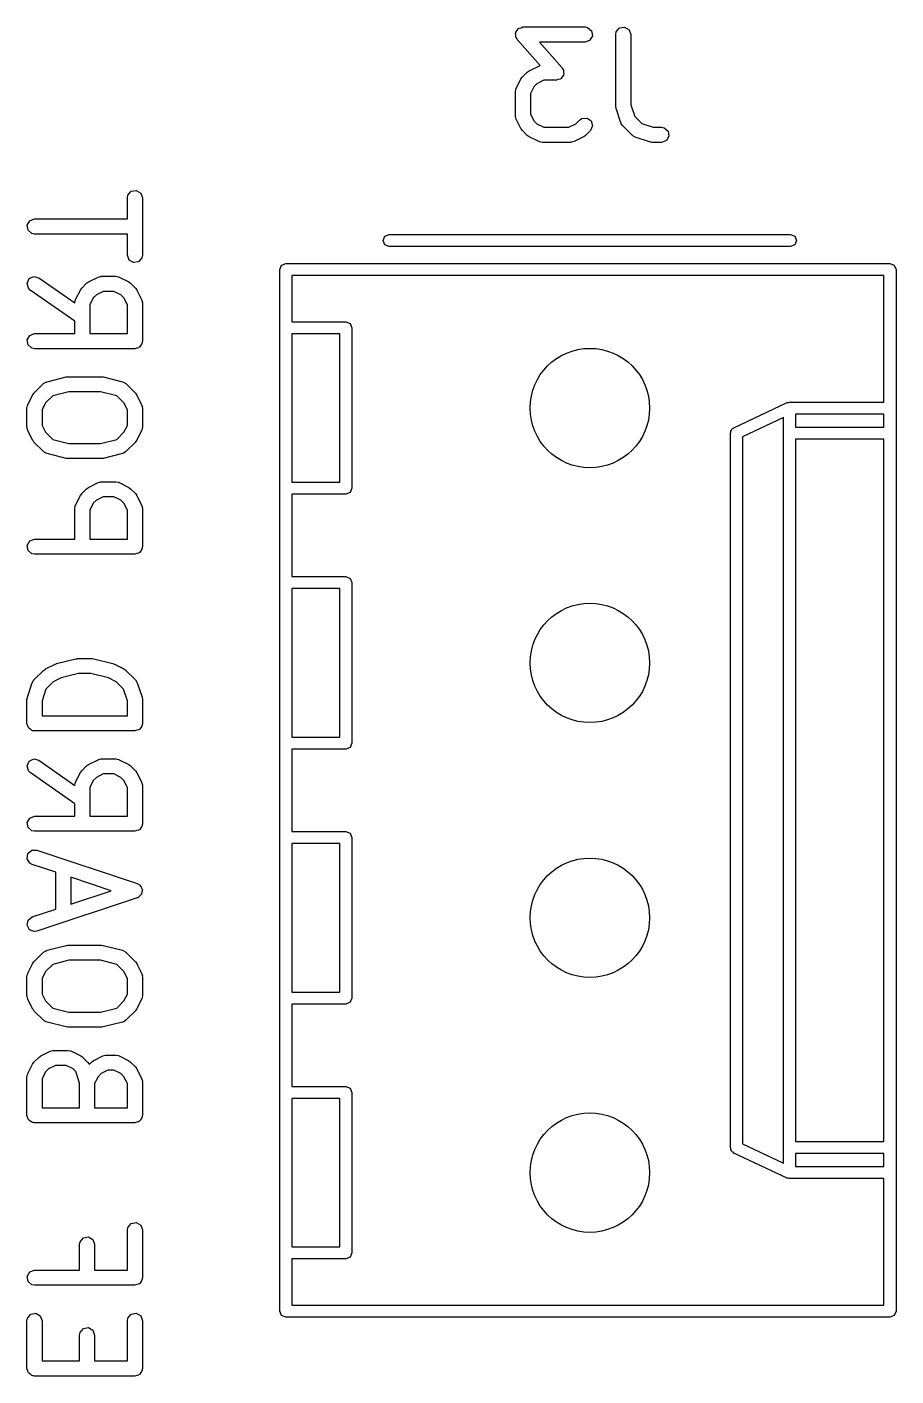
# Model space of a CAD drawing. Extents: x 62 to 228, y -146 to -46.
# Drawn here: x 61.7 to 70.36, y -98.55 to -85.1 of the extents above; entities that cross this region are included whole.
import ezdxf

# ---------------------------------------------------------------- set-up
doc = ezdxf.new("R2010")
doc.units = 0
doc.layers.add('BLACK', color=7, linetype='CONTINUOUS')

msp = doc.modelspace()

# ---------------------------------------------------------------- linework, layer by layer
at = {"layer": 'BLACK', "linetype": 'CONTINUOUS'}
for p, q in [((66.6243, -85.1093), (66.6433, -85.1024)), ((66.6433, -85.1024), (67.2624, -85.1024)), ((67.2624, -85.1024), (67.288, -85.1069)), ((67.6058, -85.1124), (67.6564, -85.1035)), ((67.6564, -85.1035), (67.7008, -85.1292)), ((66.5695, -85.1644), (66.5725, -85.1592)), ((66.573, -85.1843), (66.5695, -85.1644)), ((66.5723, -85.1532), (66.585, -85.1374)), ((66.5725, -85.1592), (66.5723, -85.1532)), ((66.5734, -85.2045), (66.573, -85.1843)), ((66.5778, -85.2118), (66.5734, -85.2045)), ((66.5784, -85.2149), (66.5778, -85.2118)), ((66.581, -85.2171), (66.5784, -85.2149)), ((66.5869, -85.2268), (66.581, -85.2171)), ((66.585, -85.1374), (66.5951, -85.1199)), ((66.8146, -85.487), (66.5869, -85.2268)), ((66.5951, -85.1199), (66.6007, -85.1179)), ((66.6007, -85.1179), (66.6045, -85.1132)), ((66.6045, -85.1132), (66.6243, -85.1093)), ((67.3106, -85.2348), (67.2624, -85.2524)), ((67.288, -85.1069), (67.3273, -85.1399)), ((67.3362, -85.1904), (67.3106, -85.2348)), ((67.3273, -85.1399), (67.3362, -85.1904)), ((67.5683, -85.1774), (67.5729, -85.1517)), ((67.5683, -85.8917), (67.5683, -85.1774)), ((67.5729, -85.1517), (67.6058, -85.1124)), ((67.7008, -85.1292), (67.7183, -85.1774)), ((67.7183, -85.1774), (67.7183, -85.8795)), ((67.2624, -85.2524), (66.8086, -85.2524)), ((66.8086, -85.2524), (67.0331, -85.5089)), ((66.705, -85.5389), (66.8003, -85.4913)), ((66.8003, -85.4913), (66.8146, -85.487)), ((66.5763, -85.7153), (66.6239, -85.62)), ((66.6239, -85.62), (66.6372, -85.602)), ((66.6372, -85.602), (66.6379, -85.6005)), ((66.6379, -85.6005), (66.6855, -85.5529)), ((66.6855, -85.5529), (66.7039, -85.5401)), ((66.7039, -85.5401), (66.705, -85.5389)), ((66.8515, -85.6333), (66.783, -85.6676)), ((66.9767, -85.6333), (66.8515, -85.6333)), ((66.9957, -85.6264), (66.9767, -85.6333)), ((67.0155, -85.6225), (66.9957, -85.6264)), ((67.0193, -85.6178), (67.0155, -85.6225)), ((67.0249, -85.6158), (67.0193, -85.6178)), ((67.035, -85.5983), (67.0249, -85.6158)), ((67.0331, -85.5089), (67.039, -85.5186)), ((67.0477, -85.5825), (67.035, -85.5983)), ((67.039, -85.5186), (67.0416, -85.5208)), ((67.0416, -85.5208), (67.0422, -85.5239)), ((67.0422, -85.5239), (67.0466, -85.5312)), ((67.0466, -85.5312), (67.047, -85.5514)), ((67.047, -85.5514), (67.0505, -85.5714)), ((67.0505, -85.5714), (67.0475, -85.5765)), ((67.0475, -85.5765), (67.0477, -85.5825)), ((66.5683, -85.7488), (66.5729, -85.7232)), ((66.5683, -85.9869), (66.5683, -85.7488)), ((66.5729, -85.7232), (66.5757, -85.7197)), ((66.5757, -85.7197), (66.5763, -85.7153)), ((66.7526, -85.698), (66.7183, -85.7665)), ((66.7183, -85.7665), (66.7183, -85.9692)), ((66.783, -85.6676), (66.7526, -85.698)), ((67.5689, -85.8932), (67.5683, -85.8917)), ((67.5722, -85.9154), (67.5689, -85.8932)), ((67.7183, -85.8795), (67.7565, -85.994)), ((66.5699, -85.9911), (66.5683, -85.9869)), ((66.5688, -85.9955), (66.5699, -85.9911)), ((66.5763, -86.0204), (66.5688, -85.9955)), ((66.6239, -86.1157), (66.5763, -86.0204)), ((66.7183, -85.9692), (66.7526, -86.0377)), ((66.7526, -86.0377), (66.783, -86.0681)), ((67.1703, -86.0681), (67.2093, -86.0291)), ((67.2093, -86.0291), (67.2307, -86.0142)), ((67.2307, -86.0142), (67.2818, -86.0097)), ((67.2818, -86.0097), (67.3238, -86.0391)), ((67.3238, -86.0391), (67.3371, -86.0887)), ((67.6198, -86.0582), (67.5722, -85.9154)), ((67.7565, -85.994), (67.8267, -86.0642)), ((66.6251, -86.1168), (66.6239, -86.1157)), ((66.6379, -86.1352), (66.6251, -86.1168)), ((66.6855, -86.1828), (66.6379, -86.1352)), ((66.783, -86.0681), (66.8515, -86.1024)), ((66.8515, -86.1024), (67.1018, -86.1024)), ((67.1018, -86.1024), (67.1703, -86.0681)), ((67.3154, -86.1352), (67.2678, -86.1828)), ((67.3371, -86.0887), (67.3154, -86.1352)), ((67.6226, -86.0618), (67.6198, -86.0582)), ((67.623, -86.0662), (67.6226, -86.0618)), ((67.6379, -86.0876), (67.623, -86.0662)), ((67.7332, -86.1828), (67.6379, -86.0876)), ((67.8267, -86.0642), (67.9412, -86.1024)), ((67.9412, -86.1024), (68.0243, -86.1024)), ((68.0243, -86.1024), (68.0499, -86.1069)), ((68.0499, -86.1069), (68.0892, -86.1399)), ((68.0892, -86.1399), (68.0981, -86.1904)), ((66.687, -86.1835), (66.6855, -86.1828)), ((66.705, -86.1968), (66.687, -86.1835)), ((66.8003, -86.2445), (66.705, -86.1968)), ((66.8047, -86.245), (66.8003, -86.2445)), ((66.8082, -86.2479), (66.8047, -86.245)), ((66.8338, -86.2524), (66.8082, -86.2479)), ((67.1195, -86.2524), (66.8338, -86.2524)), ((67.1237, -86.2508), (67.1195, -86.2524)), ((67.1281, -86.2519), (67.1237, -86.2508)), ((67.1531, -86.2445), (67.1281, -86.2519)), ((67.2483, -86.1968), (67.1531, -86.2445)), ((67.2494, -86.1957), (67.2483, -86.1968)), ((67.2678, -86.1828), (67.2494, -86.1957)), ((67.7372, -86.1847), (67.7332, -86.1828)), ((67.7396, -86.1885), (67.7372, -86.1847)), ((67.7625, -86.2009), (67.7396, -86.1885)), ((67.9053, -86.2485), (67.7625, -86.2009)), ((67.907, -86.2485), (67.9053, -86.2485)), ((67.929, -86.2524), (67.907, -86.2485)), ((68.0243, -86.2524), (67.929, -86.2524)), ((68.0725, -86.2348), (68.0243, -86.2524)), ((68.0981, -86.1904), (68.0725, -86.2348)), ((62.7026, -86.8052), (62.7071, -86.7796)), ((62.7026, -87.016), (62.7026, -86.8052)), ((62.7071, -86.7796), (62.7401, -86.7403)), ((62.7401, -86.7403), (62.7906, -86.7314)), ((62.7906, -86.7314), (62.8351, -86.757)), ((62.8351, -86.757), (62.8526, -86.8052)), ((62.8526, -86.8052), (62.8526, -87.3767)), ((61.7038, -87.0779), (61.7294, -87.0335)), ((61.7127, -87.1285), (61.7038, -87.0779)), ((61.7294, -87.0335), (61.7776, -87.016)), ((61.7776, -87.016), (62.7026, -87.016)), ((61.752, -87.1614), (61.7127, -87.1285)), ((61.7776, -87.166), (61.752, -87.1614)), ((62.7026, -87.166), (61.7776, -87.166)), ((62.7026, -87.3767), (62.7026, -87.166)), ((65.25, -87.23), (65.2676, -87.1876)), ((65.2676, -87.2724), (65.25, -87.23)), ((65.2676, -87.1876), (65.31, -87.17)), ((65.31, -87.17), (69.31, -87.17)), ((69.31, -87.17), (69.3524, -87.1876)), ((69.3524, -87.1876), (69.37, -87.23)), ((69.37, -87.23), (69.3524, -87.2724)), ((62.7202, -87.4249), (62.7026, -87.3767)), ((62.8526, -87.3767), (62.8481, -87.4023)), ((65.31, -87.29), (65.2676, -87.2724)), ((69.31, -87.29), (65.31, -87.29)), ((69.3524, -87.2724), (69.31, -87.29)), ((62.7646, -87.4505), (62.7202, -87.4249)), ((62.8151, -87.4416), (62.7646, -87.4505)), ((62.8481, -87.4023), (62.8151, -87.4416)), ((64.22, -87.52), (64.2376, -87.4776)), ((64.22, -97.9), (64.22, -87.52)), ((64.2376, -87.4776), (64.28, -87.46)), ((64.28, -87.46), (70.3, -87.46)), ((70.3, -87.46), (70.3424, -87.4776)), ((70.3424, -87.4776), (70.36, -87.52)), ((70.36, -87.52), (70.36, -97.9)), ((61.7029, -87.6559), (61.7246, -87.6094)), ((61.7162, -87.7054), (61.7029, -87.6559)), ((61.7246, -87.6094), (61.7711, -87.5877)), ((61.7711, -87.5877), (61.8206, -87.6009)), ((61.8206, -87.6009), (62.179, -87.8518)), ((62.2484, -87.7046), (62.296, -87.657)), ((62.296, -87.657), (62.3144, -87.6441)), ((62.3144, -87.6441), (62.3155, -87.6429)), ((62.3155, -87.6429), (62.4107, -87.5953)), ((62.4107, -87.5953), (62.4357, -87.5879)), ((62.4357, -87.5879), (62.4401, -87.5889)), ((62.4401, -87.5889), (62.4443, -87.5874)), ((62.4443, -87.5874), (62.5871, -87.5874)), ((62.5871, -87.5874), (62.6128, -87.5919)), ((62.6128, -87.5919), (62.6162, -87.5948)), ((62.6162, -87.5948), (62.6207, -87.5953)), ((62.6207, -87.5953), (62.7159, -87.6429)), ((62.7159, -87.6429), (62.7339, -87.6563)), ((62.7339, -87.6563), (62.7354, -87.657)), ((62.7354, -87.657), (62.783, -87.7046)), ((70.24, -87.58), (64.34, -87.58)), ((64.34, -87.58), (64.34, -88.04)), ((70.24, -88.84), (70.24, -87.58)), ((61.7346, -87.7238), (61.7162, -87.7054)), ((62.1788, -88.0348), (61.7346, -87.7238)), ((62.1867, -87.8193), (62.2343, -87.7241)), ((62.2343, -87.7241), (62.2477, -87.7061)), ((62.2477, -87.7061), (62.2484, -87.7046)), ((62.3935, -87.7716), (62.3631, -87.802)), ((62.462, -87.7374), (62.3935, -87.7716)), ((62.5694, -87.7374), (62.462, -87.7374)), ((62.638, -87.7716), (62.5694, -87.7374)), ((62.6684, -87.802), (62.638, -87.7716)), ((62.783, -87.7046), (62.7959, -87.723)), ((62.7959, -87.723), (62.7971, -87.7241)), ((62.7971, -87.7241), (62.8447, -87.8193)), ((62.179, -87.8518), (62.1833, -87.8272)), ((62.1833, -87.8272), (62.1862, -87.8238)), ((62.1862, -87.8238), (62.1867, -87.8193)), ((62.3631, -87.802), (62.3288, -87.8706)), ((62.3288, -87.8706), (62.3288, -88.1588)), ((62.7026, -87.8706), (62.6684, -87.802)), ((62.7026, -88.1588), (62.7026, -87.8706)), ((62.8447, -87.8193), (62.8521, -87.8443)), ((62.8521, -87.8443), (62.8511, -87.8486)), ((62.8511, -87.8486), (62.8526, -87.8529)), ((62.8526, -87.8529), (62.8526, -88.2338)), ((62.1788, -88.1588), (62.1788, -88.0348)), ((64.34, -88.04), (64.88, -88.04)), ((64.88, -88.04), (64.9224, -88.0576)), ((64.9224, -88.0576), (64.94, -88.1)), ((61.7038, -88.2208), (61.7294, -88.1764)), ((61.7294, -88.1764), (61.7776, -88.1588)), ((61.7776, -88.1588), (62.1788, -88.1588)), ((62.3288, -88.1588), (62.7026, -88.1588)), ((64.34, -88.16), (64.34, -89.64)), ((64.82, -88.16), (64.34, -88.16)), ((64.82, -89.64), (64.82, -88.16)), ((64.94, -88.1), (64.94, -89.7)), ((61.7127, -88.2713), (61.7038, -88.2208)), ((61.752, -88.3043), (61.7127, -88.2713)), ((61.7776, -88.3088), (61.752, -88.3043)), ((62.7776, -88.3088), (61.7776, -88.3088)), ((62.7959, -88.3021), (62.7776, -88.3088)), ((62.8151, -88.2988), (62.7959, -88.3021)), ((62.8195, -88.2936), (62.8151, -88.2988)), ((62.8258, -88.2913), (62.8195, -88.2936)), ((62.8356, -88.2744), (62.8258, -88.2913)), ((62.8481, -88.2595), (62.8356, -88.2744)), ((62.8498, -88.2497), (62.8481, -88.2595)), ((62.8515, -88.2468), (62.8498, -88.2497)), ((62.8526, -88.2338), (62.8509, -88.2436)), ((62.8509, -88.2436), (62.8515, -88.2468)), ((61.9023, -88.6372), (62.0928, -88.5896)), ((62.0928, -88.5896), (62.1077, -88.5886)), ((62.1077, -88.5886), (62.111, -88.5874)), ((62.111, -88.5874), (62.4443, -88.5874)), ((62.4443, -88.5874), (62.459, -88.59)), ((62.459, -88.59), (62.4625, -88.5896)), ((62.4625, -88.5896), (62.653, -88.6372)), ((61.7722, -88.7522), (61.8674, -88.657)), ((61.8674, -88.657), (61.8888, -88.642)), ((61.8888, -88.642), (61.8962, -88.6414)), ((61.8962, -88.6414), (61.9023, -88.6372)), ((62.653, -88.6372), (62.6767, -88.6478)), ((62.6767, -88.6478), (62.6811, -88.6538)), ((62.6811, -88.6538), (62.6878, -88.657)), ((62.6878, -88.657), (62.783, -88.7522)), ((61.71, -88.8714), (61.7105, -88.8669)), ((61.7105, -88.8669), (61.7582, -88.7717)), ((61.7582, -88.7717), (61.7715, -88.7537)), ((61.7715, -88.7537), (61.7722, -88.7522)), ((61.8869, -88.8497), (61.8526, -88.9182)), ((61.9588, -88.7777), (61.8869, -88.8497)), ((62.1202, -88.7374), (61.9588, -88.7777)), ((62.435, -88.7374), (62.1202, -88.7374)), ((62.5964, -88.7777), (62.435, -88.7374)), ((62.6684, -88.8497), (62.5964, -88.7777)), ((62.7026, -88.9182), (62.6684, -88.8497)), ((62.783, -88.7522), (62.7959, -88.7706)), ((62.7959, -88.7706), (62.7971, -88.7717)), ((62.7971, -88.7717), (62.8447, -88.8669)), ((62.8447, -88.8669), (62.8521, -88.8919)), ((68.7444, -89.0957), (69.2744, -88.8457)), ((69.2744, -88.8457), (69.2877, -88.8451)), ((69.2877, -88.8451), (69.3, -88.84)), ((69.3, -88.84), (70.24, -88.84)), ((61.7026, -88.9005), (61.7071, -88.8748)), ((61.7026, -89.091), (61.7026, -88.9005)), ((61.7071, -88.8748), (61.71, -88.8714)), ((61.8526, -88.9182), (61.8526, -89.0732)), ((62.7026, -89.0732), (62.7026, -88.9182)), ((62.8521, -88.8919), (62.8511, -88.8963)), ((62.8511, -88.8963), (62.8526, -88.9005)), ((62.8526, -88.9005), (62.8526, -89.091)), ((69.24, -88.9946), (68.83, -89.188)), ((69.24, -96.4254), (69.24, -88.9946)), ((69.36, -88.96), (69.36, -89.09)), ((70.24, -88.96), (69.36, -88.96)), ((70.24, -89.09), (70.24, -88.96)), ((61.7042, -89.0952), (61.7026, -89.091)), ((61.7031, -89.0995), (61.7042, -89.0952)), ((61.7105, -89.1245), (61.7031, -89.0995)), ((61.7582, -89.2197), (61.7105, -89.1245)), ((61.8526, -89.0732), (61.8869, -89.1418)), ((62.6684, -89.1418), (62.7026, -89.0732)), ((62.8447, -89.1245), (62.7971, -89.2197)), ((62.8452, -89.12), (62.8447, -89.1245)), ((62.8481, -89.1166), (62.8452, -89.12)), ((62.8526, -89.091), (62.8481, -89.1166)), ((68.7135, -89.1297), (68.7225, -89.1199)), ((68.714, -89.1403), (68.7135, -89.1297)), ((68.7225, -89.1199), (68.7276, -89.1076)), ((68.7276, -89.1076), (68.7373, -89.1035)), ((68.7373, -89.1035), (68.7444, -89.0957)), ((69.36, -89.09), (70.24, -89.09)), ((61.7593, -89.2209), (61.7582, -89.2197)), ((61.7722, -89.2392), (61.7593, -89.2209)), ((61.8674, -89.3345), (61.7722, -89.2392)), ((61.8869, -89.1418), (61.9588, -89.2137)), ((61.9588, -89.2137), (62.1202, -89.254)), ((62.1202, -89.254), (62.4351, -89.254)), ((62.4351, -89.254), (62.5964, -89.2137)), ((62.5964, -89.2137), (62.6684, -89.1418)), ((62.783, -89.2392), (62.6878, -89.3345)), ((62.7837, -89.2377), (62.783, -89.2392)), ((62.7971, -89.2197), (62.7837, -89.2377)), ((68.71, -89.15), (68.714, -89.1403)), ((68.71, -96.27), (68.71, -89.15)), ((68.83, -89.188), (68.83, -96.232)), ((69.36, -89.21), (69.36, -96.21)), ((70.24, -89.21), (69.36, -89.21)), ((70.24, -96.21), (70.24, -89.21)), ((61.8742, -89.3376), (61.8674, -89.3345)), ((61.8785, -89.3436), (61.8742, -89.3376)), ((61.9023, -89.3542), (61.8785, -89.3436)), ((62.0928, -89.4018), (61.9023, -89.3542)), ((62.0962, -89.4014), (62.0928, -89.4018)), ((62.111, -89.404), (62.0962, -89.4014)), ((62.4443, -89.404), (62.111, -89.404)), ((62.4475, -89.4029), (62.4443, -89.404)), ((62.4625, -89.4018), (62.4475, -89.4029)), ((62.653, -89.3542), (62.4625, -89.4018)), ((62.6591, -89.35), (62.653, -89.3542)), ((62.6665, -89.3494), (62.6591, -89.35)), ((62.6878, -89.3345), (62.6665, -89.3494)), ((62.3155, -89.6905), (62.4107, -89.6429)), ((62.4107, -89.6429), (62.4357, -89.6355)), ((62.4357, -89.6355), (62.4401, -89.6365)), ((62.4401, -89.6365), (62.4443, -89.635)), ((62.4443, -89.635), (62.5871, -89.635)), ((62.5871, -89.635), (62.6128, -89.6395)), ((62.6128, -89.6395), (62.6162, -89.6424)), ((62.6162, -89.6424), (62.6207, -89.6429)), ((62.6207, -89.6429), (62.7159, -89.6905)), ((64.34, -89.64), (64.82, -89.64)), ((62.1867, -89.8669), (62.2343, -89.7717)), ((62.2343, -89.7717), (62.2477, -89.7537)), ((62.2477, -89.7537), (62.2484, -89.7522)), ((62.2484, -89.7522), (62.296, -89.7046)), ((62.296, -89.7046), (62.3144, -89.6917)), ((62.3144, -89.6917), (62.3155, -89.6905)), ((62.462, -89.785), (62.3935, -89.8193)), ((62.5694, -89.785), (62.462, -89.785)), ((62.638, -89.8193), (62.5694, -89.785)), ((62.7159, -89.6905), (62.7339, -89.7039)), ((62.7339, -89.7039), (62.7354, -89.7046)), ((62.7354, -89.7046), (62.783, -89.7522)), ((62.783, -89.7522), (62.7959, -89.7706)), ((62.7959, -89.7706), (62.7971, -89.7717)), ((62.7971, -89.7717), (62.8447, -89.8669)), ((64.88, -89.76), (64.34, -89.76)), ((64.34, -89.76), (64.34, -90.58)), ((64.9224, -89.7424), (64.88, -89.76)), ((64.94, -89.7), (64.9224, -89.7424)), ((62.1788, -89.9005), (62.1833, -89.8748)), ((62.1788, -90.2064), (62.1788, -89.9005)), ((62.1833, -89.8748), (62.1862, -89.8714)), ((62.1862, -89.8714), (62.1867, -89.8669)), ((62.3631, -89.8497), (62.3288, -89.9182)), ((62.3288, -89.9182), (62.3288, -90.2064)), ((62.3935, -89.8193), (62.3631, -89.8497)), ((62.6684, -89.8497), (62.638, -89.8193)), ((62.7026, -89.9182), (62.6684, -89.8497)), ((62.7026, -90.2064), (62.7026, -89.9182)), ((62.8447, -89.8669), (62.8521, -89.8919)), ((62.8521, -89.8919), (62.8511, -89.8963)), ((62.8511, -89.8963), (62.8526, -89.9005)), ((62.8526, -89.9005), (62.8526, -90.2814)), ((61.7294, -90.224), (61.7776, -90.2064)), ((61.7776, -90.2064), (62.1788, -90.2064)), ((62.3288, -90.2064), (62.7026, -90.2064)), ((61.7038, -90.2684), (61.7294, -90.224)), ((61.7127, -90.3189), (61.7038, -90.2684)), ((61.752, -90.3519), (61.7127, -90.3189)), ((62.8151, -90.3464), (62.7959, -90.3498)), ((62.8195, -90.3412), (62.8151, -90.3464)), ((62.8258, -90.3389), (62.8195, -90.3412)), ((62.8356, -90.322), (62.8258, -90.3389)), ((62.8481, -90.3071), (62.8356, -90.322)), ((62.8498, -90.2973), (62.8481, -90.3071)), ((62.8515, -90.2945), (62.8498, -90.2973)), ((62.8526, -90.2814), (62.8509, -90.2912)), ((62.8509, -90.2912), (62.8515, -90.2945)), ((61.7776, -90.3564), (61.752, -90.3519)), ((62.7776, -90.3564), (61.7776, -90.3564)), ((62.7959, -90.3498), (62.7776, -90.3564)), ((64.34, -90.58), (64.88, -90.58)), ((64.88, -90.58), (64.9224, -90.5976)), ((64.9224, -90.5976), (64.94, -90.64)), ((64.34, -90.7), (64.34, -92.18)), ((64.82, -90.7), (64.34, -90.7)), ((64.82, -92.18), (64.82, -90.7)), ((64.94, -90.64), (64.94, -92.24)), ((61.9975, -91.4468), (62.188, -91.3991)), ((62.188, -91.3991), (62.2029, -91.3981)), ((62.2029, -91.3981), (62.2062, -91.3969)), ((62.2062, -91.3969), (62.349, -91.3969)), ((62.349, -91.3969), (62.3638, -91.3995)), ((62.3638, -91.3995), (62.3672, -91.3991)), ((62.3672, -91.3991), (62.5577, -91.4468)), ((61.7722, -91.6093), (61.8674, -91.5141)), ((61.8674, -91.5141), (61.8858, -91.5012)), ((61.8858, -91.5012), (61.8869, -91.5001)), ((61.8869, -91.5001), (61.9822, -91.4524)), ((61.9822, -91.4524), (61.9946, -91.4488)), ((61.9946, -91.4488), (61.9975, -91.4468)), ((62.2154, -91.5469), (62.0419, -91.5903)), ((62.3398, -91.5469), (62.2154, -91.5469)), ((62.5133, -91.5903), (62.3398, -91.5469)), ((62.5577, -91.4468), (62.5695, -91.452)), ((62.5695, -91.452), (62.5731, -91.4524)), ((62.5731, -91.4524), (62.6683, -91.5001)), ((62.6683, -91.5001), (62.6863, -91.5134)), ((62.6863, -91.5134), (62.6878, -91.5141)), ((62.6878, -91.5141), (62.783, -91.6093)), ((61.7065, -91.7815), (61.7541, -91.6387)), ((61.7541, -91.6387), (61.7665, -91.6158)), ((61.7665, -91.6158), (61.7703, -91.6134)), ((61.7703, -91.6134), (61.7722, -91.6093)), ((61.9649, -91.6288), (61.8908, -91.7029)), ((62.0419, -91.5903), (61.9649, -91.6288)), ((62.5903, -91.6288), (62.5133, -91.5903)), ((62.6644, -91.7029), (62.5903, -91.6288)), ((62.783, -91.6093), (62.798, -91.6307)), ((62.798, -91.6307), (62.7984, -91.6352)), ((62.7984, -91.6352), (62.8012, -91.6387)), ((62.8012, -91.6387), (62.8488, -91.7815)), ((61.7026, -91.8052), (61.7065, -91.7832)), ((61.7026, -92.0433), (61.7026, -91.8052)), ((61.7065, -91.7832), (61.7065, -91.7815)), ((61.8908, -91.7029), (61.8526, -91.8174)), ((61.8526, -91.8174), (61.8526, -91.9683)), ((62.7026, -91.8174), (62.6644, -91.7029)), ((62.7026, -91.9683), (62.7026, -91.8174)), ((62.8488, -91.7815), (62.8521, -91.8037)), ((62.8521, -91.8037), (62.8526, -91.8052)), ((62.8526, -91.8052), (62.8526, -92.0433)), ((61.7093, -92.0616), (61.7026, -92.0433)), ((61.7127, -92.0808), (61.7093, -92.0616)), ((61.7179, -92.0852), (61.7127, -92.0808)), ((61.7202, -92.0915), (61.7179, -92.0852)), ((61.737, -92.1013), (61.7202, -92.0915)), ((61.8526, -91.9683), (62.7026, -91.9683)), ((62.8356, -92.0839), (62.8258, -92.1008)), ((62.8481, -92.069), (62.8356, -92.0839)), ((62.8498, -92.0592), (62.8481, -92.069)), ((62.8515, -92.0564), (62.8498, -92.0592)), ((62.8526, -92.0433), (62.8509, -92.0531)), ((62.8509, -92.0531), (62.8515, -92.0564)), ((61.752, -92.1138), (61.737, -92.1013)), ((61.7617, -92.1155), (61.752, -92.1138)), ((61.7646, -92.1172), (61.7617, -92.1155)), ((61.7679, -92.1166), (61.7646, -92.1172)), ((61.7776, -92.1183), (61.7679, -92.1166)), ((62.7776, -92.1183), (61.7776, -92.1183)), ((62.7959, -92.1117), (62.7776, -92.1183)), ((62.8151, -92.1083), (62.7959, -92.1117)), ((62.8195, -92.1031), (62.8151, -92.1083)), ((62.8258, -92.1008), (62.8195, -92.1031)), ((64.34, -92.18), (64.82, -92.18)), ((64.88, -92.3), (64.34, -92.3)), ((64.34, -92.3), (64.34, -93.12)), ((64.9224, -92.2824), (64.88, -92.3)), ((64.94, -92.24), (64.9224, -92.2824)), ((61.7029, -92.4654), (61.7246, -92.4189)), ((61.7162, -92.5149), (61.7029, -92.4654)), ((61.7246, -92.4189), (61.7711, -92.3972)), ((61.7711, -92.3972), (61.8206, -92.4105)), ((61.8206, -92.4105), (62.179, -92.6613)), ((62.2484, -92.5141), (62.296, -92.4665)), ((62.296, -92.4665), (62.3144, -92.4536)), ((62.3144, -92.4536), (62.3155, -92.4524)), ((62.3155, -92.4524), (62.4107, -92.4048)), ((62.4107, -92.4048), (62.4357, -92.3974)), ((62.4357, -92.3974), (62.4401, -92.3984)), ((62.4401, -92.3984), (62.4443, -92.3969)), ((62.4443, -92.3969), (62.5871, -92.3969)), ((62.5871, -92.3969), (62.6128, -92.4014)), ((62.6128, -92.4014), (62.6162, -92.4043)), ((62.6162, -92.4043), (62.6207, -92.4048)), ((62.6207, -92.4048), (62.7159, -92.4524)), ((62.7159, -92.4524), (62.7339, -92.4658)), ((62.7339, -92.4658), (62.7354, -92.4665)), ((62.7354, -92.4665), (62.783, -92.5141)), ((61.7346, -92.5333), (61.7162, -92.5149)), ((62.1788, -92.8443), (61.7346, -92.5333)), ((62.1862, -92.6333), (62.1867, -92.6288)), ((62.1867, -92.6288), (62.2343, -92.5336)), ((62.2343, -92.5336), (62.2477, -92.5156)), ((62.2477, -92.5156), (62.2484, -92.5141)), ((62.3631, -92.6116), (62.3288, -92.6801)), ((62.3935, -92.5812), (62.3631, -92.6116)), ((62.462, -92.5469), (62.3935, -92.5812)), ((62.5694, -92.5469), (62.462, -92.5469)), ((62.638, -92.5812), (62.5694, -92.5469)), ((62.6684, -92.6116), (62.638, -92.5812)), ((62.7026, -92.6801), (62.6684, -92.6116)), ((62.783, -92.5141), (62.7959, -92.5325)), ((62.7959, -92.5325), (62.7971, -92.5336)), ((62.7971, -92.5336), (62.8447, -92.6288)), ((62.8447, -92.6288), (62.8521, -92.6538)), ((62.179, -92.6613), (62.1833, -92.6367)), ((62.1833, -92.6367), (62.1862, -92.6333)), ((62.3288, -92.6801), (62.3288, -92.9683)), ((62.7026, -92.9683), (62.7026, -92.6801)), ((62.8521, -92.6538), (62.8511, -92.6582)), ((62.8511, -92.6582), (62.8526, -92.6624)), ((62.8526, -92.6624), (62.8526, -93.0433)), ((62.1788, -92.9683), (62.1788, -92.8443)), ((61.7038, -93.0303), (61.7294, -92.9859)), ((61.7127, -93.0808), (61.7038, -93.0303)), ((61.7294, -92.9859), (61.7776, -92.9683)), ((61.7776, -92.9683), (62.1788, -92.9683)), ((62.3288, -92.9683), (62.7026, -92.9683)), ((61.752, -93.1138), (61.7127, -93.0808)), ((61.7776, -93.1183), (61.752, -93.1138)), ((62.7776, -93.1183), (61.7776, -93.1183)), ((62.7959, -93.1117), (62.7776, -93.1183)), ((62.8151, -93.1083), (62.7959, -93.1117)), ((62.8195, -93.1031), (62.8151, -93.1083)), ((62.8258, -93.1008), (62.8195, -93.1031)), ((62.8356, -93.0839), (62.8258, -93.1008)), ((62.8481, -93.069), (62.8356, -93.0839)), ((62.8498, -93.0592), (62.8481, -93.069)), ((62.8515, -93.0564), (62.8498, -93.0592)), ((62.8526, -93.0433), (62.8509, -93.0531)), ((62.8509, -93.0531), (62.8515, -93.0564)), ((64.34, -93.12), (64.88, -93.12)), ((64.88, -93.12), (64.9224, -93.1376)), ((64.9224, -93.1376), (64.94, -93.18)), ((64.34, -93.24), (64.34, -94.72)), ((64.82, -93.24), (64.34, -93.24)), ((64.82, -94.72), (64.82, -93.24)), ((64.94, -93.18), (64.94, -94.78)), ((61.7041, -93.3917), (61.7117, -93.341)), ((61.731, -93.4354), (61.7041, -93.3917)), ((61.7117, -93.341), (61.7501, -93.3069)), ((61.7539, -93.4478), (61.731, -93.4354)), ((61.7501, -93.3069), (61.8013, -93.3055)), ((61.8013, -93.3055), (62.8013, -93.6388)), ((61.9883, -93.526), (61.7539, -93.4478)), ((61.9883, -93.894), (61.9883, -93.526)), ((62.5404, -93.71), (62.1383, -93.576)), ((62.1383, -93.576), (62.1383, -93.844)), ((62.8013, -93.6388), (62.8242, -93.6513)), ((62.8242, -93.6513), (62.8254, -93.6531)), ((62.8254, -93.6531), (62.8274, -93.6539)), ((62.8274, -93.6539), (62.8387, -93.6747)), ((62.8387, -93.6747), (62.8511, -93.695)), ((62.8518, -93.699), (62.8471, -93.7222)), ((62.8511, -93.695), (62.8508, -93.6971)), ((62.8508, -93.6971), (62.8518, -93.699)), ((62.8013, -93.7812), (61.8013, -94.1145)), ((62.1383, -93.844), (62.5404, -93.71)), ((62.803, -93.7798), (62.8013, -93.7812)), ((62.8052, -93.7797), (62.803, -93.7798)), ((62.8229, -93.764), (62.8052, -93.7797)), ((62.8415, -93.7493), (62.8229, -93.764)), ((62.842, -93.7471), (62.8415, -93.7493)), ((62.8436, -93.7457), (62.842, -93.7471)), ((62.8471, -93.7222), (62.8436, -93.7457)), ((61.7137, -94.0041), (61.7539, -93.9722)), ((61.7539, -93.9722), (61.9883, -93.894)), ((61.7034, -94.0543), (61.7137, -94.0041)), ((61.7279, -94.0994), (61.7034, -94.0543)), ((61.7756, -94.1183), (61.7279, -94.0994)), ((61.8013, -94.1145), (61.7756, -94.1183)), ((61.7722, -94.4189), (61.8674, -94.3236)), ((61.8674, -94.3236), (61.8888, -94.3087)), ((61.8888, -94.3087), (61.8962, -94.308)), ((61.8962, -94.308), (61.9023, -94.3039)), ((61.9023, -94.3039), (62.0928, -94.2563)), ((62.0928, -94.2563), (62.1077, -94.2552)), ((62.1077, -94.2552), (62.111, -94.254)), ((62.111, -94.254), (62.4443, -94.254)), ((62.4443, -94.254), (62.459, -94.2566)), ((62.459, -94.2566), (62.4625, -94.2563)), ((62.4625, -94.2563), (62.653, -94.3039)), ((62.653, -94.3039), (62.6767, -94.3145)), ((62.6767, -94.3145), (62.6811, -94.3205)), ((62.6811, -94.3205), (62.6878, -94.3236)), ((62.6878, -94.3236), (62.783, -94.4189)), ((61.7105, -94.5336), (61.7582, -94.4384)), ((61.7582, -94.4384), (61.7715, -94.4204)), ((61.7715, -94.4204), (61.7722, -94.4189)), ((61.9588, -94.4444), (61.8869, -94.5163)), ((62.1202, -94.404), (61.9588, -94.4444)), ((62.4351, -94.404), (62.1202, -94.404)), ((62.5964, -94.4444), (62.4351, -94.404)), ((62.6684, -94.5163), (62.5964, -94.4444)), ((62.783, -94.4189), (62.7959, -94.4372)), ((62.7959, -94.4372), (62.7971, -94.4384)), ((62.7971, -94.4384), (62.8447, -94.5336)), ((61.7026, -94.5671), (61.7071, -94.5415)), ((61.7026, -94.7576), (61.7026, -94.5671)), ((61.7071, -94.5415), (61.71, -94.5381)), ((61.71, -94.5381), (61.7105, -94.5336)), ((61.8869, -94.5163), (61.8526, -94.5848)), ((61.8526, -94.5848), (61.8526, -94.7399)), ((62.7026, -94.5848), (62.6684, -94.5163)), ((62.7026, -94.7399), (62.7026, -94.5848)), ((62.8447, -94.5336), (62.8521, -94.5586)), ((62.8521, -94.5586), (62.8511, -94.5629)), ((62.8511, -94.5629), (62.8526, -94.5671)), ((62.8526, -94.5671), (62.8526, -94.7576)), ((61.7042, -94.7618), (61.7026, -94.7576)), ((61.7031, -94.7662), (61.7042, -94.7618)), ((61.7105, -94.7912), (61.7031, -94.7662)), ((61.8526, -94.7399), (61.8869, -94.8084)), ((62.6684, -94.8084), (62.7026, -94.7399)), ((62.8481, -94.7833), (62.8452, -94.7867)), ((62.8526, -94.7576), (62.8481, -94.7833)), ((64.34, -94.72), (64.82, -94.72)), ((64.94, -94.78), (64.9224, -94.8224)), ((61.7582, -94.8864), (61.7105, -94.7912)), ((61.7593, -94.8875), (61.7582, -94.8864)), ((61.7722, -94.9059), (61.7593, -94.8875)), ((61.8674, -95.0011), (61.7722, -94.9059)), ((61.8869, -94.8084), (61.9588, -94.8804)), ((61.9588, -94.8804), (62.1202, -94.9207)), ((62.4351, -94.9207), (62.5964, -94.8804)), ((62.5964, -94.8804), (62.6684, -94.8084)), ((62.783, -94.9059), (62.6878, -95.0011)), ((62.7837, -94.9044), (62.783, -94.9059)), ((62.7971, -94.8864), (62.7837, -94.9044)), ((62.8447, -94.7912), (62.7971, -94.8864)), ((62.8452, -94.7867), (62.8447, -94.7912)), ((64.88, -94.84), (64.34, -94.84)), ((64.34, -94.84), (64.34, -95.66)), ((64.9224, -94.8224), (64.88, -94.84)), ((61.8742, -95.0043), (61.8674, -95.0011)), ((61.8785, -95.0102), (61.8742, -95.0043)), ((61.9023, -95.0209), (61.8785, -95.0102)), ((62.0928, -95.0685), (61.9023, -95.0209)), ((62.1202, -94.9207), (62.4351, -94.9207)), ((62.653, -95.0209), (62.4625, -95.0685)), ((62.6591, -95.0167), (62.653, -95.0209)), ((62.6665, -95.0161), (62.6591, -95.0167)), ((62.6878, -95.0011), (62.6665, -95.0161)), ((62.0962, -95.0681), (62.0928, -95.0685)), ((62.111, -95.0707), (62.0962, -95.0681)), ((62.4443, -95.0707), (62.111, -95.0707)), ((62.4475, -95.0695), (62.4443, -95.0707)), ((62.4625, -95.0685), (62.4475, -95.0695)), ((61.8393, -95.3572), (61.9346, -95.3096)), ((61.9346, -95.3096), (61.9595, -95.3022)), ((61.9595, -95.3022), (61.9639, -95.3032)), ((61.9639, -95.3032), (61.9681, -95.3017)), ((61.9681, -95.3017), (62.111, -95.3017)), ((62.111, -95.3017), (62.1366, -95.3062)), ((62.1366, -95.3062), (62.14, -95.3091)), ((62.14, -95.3091), (62.1445, -95.3096)), ((62.1445, -95.3096), (62.2397, -95.3572)), ((61.7105, -95.5336), (61.7582, -95.4384)), ((61.7582, -95.4384), (61.7715, -95.4204)), ((61.7715, -95.4204), (61.7722, -95.4189)), ((61.7722, -95.4189), (61.8198, -95.3713)), ((61.8198, -95.3713), (61.8382, -95.3584)), ((61.8382, -95.3584), (61.8393, -95.3572)), ((61.9858, -95.4517), (61.9173, -95.4859)), ((62.0932, -95.4517), (61.9858, -95.4517)), ((62.1618, -95.4859), (62.0932, -95.4517)), ((62.2397, -95.3572), (62.2577, -95.3706)), ((62.2577, -95.3706), (62.2592, -95.3713)), ((62.2592, -95.3713), (62.3068, -95.4189)), ((62.3068, -95.4189), (62.3218, -95.4402)), ((62.3218, -95.4407), (62.3436, -95.4189)), ((62.3218, -95.4402), (62.3218, -95.4407)), ((62.3436, -95.4189), (62.362, -95.406)), ((62.362, -95.406), (62.3631, -95.4048)), ((62.3631, -95.4048), (62.4584, -95.3572)), ((62.4584, -95.3572), (62.4833, -95.3498)), ((62.4833, -95.3498), (62.4877, -95.3508)), ((62.4877, -95.3508), (62.4919, -95.3493)), ((62.4919, -95.3493), (62.5871, -95.3493)), ((62.5871, -95.3493), (62.6128, -95.3538)), ((62.6128, -95.3538), (62.6162, -95.3567)), ((62.6162, -95.3567), (62.6207, -95.3572)), ((62.6207, -95.3572), (62.7159, -95.4048)), ((62.7159, -95.4048), (62.7339, -95.4182)), ((62.7339, -95.4182), (62.7354, -95.4189)), ((62.7354, -95.4189), (62.783, -95.4665)), ((61.7026, -95.5671), (61.7071, -95.5415)), ((61.7026, -95.9481), (61.7026, -95.5671)), ((61.7071, -95.5415), (61.71, -95.5381)), ((61.71, -95.5381), (61.7105, -95.5336)), ((61.8869, -95.5163), (61.8526, -95.5848)), ((61.8526, -95.5848), (61.8526, -95.8731)), ((61.9173, -95.4859), (61.8869, -95.5163)), ((62.1883, -95.5124), (62.1618, -95.4859)), ((62.2264, -95.6269), (62.1883, -95.5124)), ((62.4107, -95.5639), (62.3764, -95.6325)), ((62.4411, -95.5335), (62.4107, -95.5639)), ((62.5096, -95.4993), (62.4411, -95.5335)), ((62.5694, -95.4993), (62.5096, -95.4993)), ((62.638, -95.5335), (62.5694, -95.4993)), ((62.6684, -95.5639), (62.638, -95.5335)), ((62.7026, -95.6325), (62.6684, -95.5639)), ((62.783, -95.4665), (62.7959, -95.4849)), ((62.7959, -95.4849), (62.7971, -95.486)), ((62.7971, -95.486), (62.8447, -95.5812)), ((62.8447, -95.5812), (62.8521, -95.6062)), ((62.2264, -95.8731), (62.2264, -95.6269)), ((62.3764, -95.6325), (62.3764, -95.8731)), ((62.7026, -95.8731), (62.7026, -95.6325)), ((62.8521, -95.6062), (62.8511, -95.6105)), ((62.8511, -95.6105), (62.8526, -95.6148)), ((62.8526, -95.6148), (62.8526, -95.9481)), ((64.34, -95.66), (64.88, -95.66)), ((64.88, -95.66), (64.9224, -95.6776)), ((64.9224, -95.6776), (64.94, -95.72)), ((64.94, -95.72), (64.94, -97.32)), ((64.34, -95.78), (64.34, -97.26)), ((64.82, -95.78), (64.34, -95.78)), ((64.82, -97.26), (64.82, -95.78)), ((61.7093, -95.9664), (61.7026, -95.9481)), ((61.7127, -95.9856), (61.7093, -95.9664)), ((61.7179, -95.9899), (61.7127, -95.9856)), ((61.7202, -95.9963), (61.7179, -95.9899)), ((61.8526, -95.8731), (62.2264, -95.8731)), ((62.3764, -95.8731), (62.7026, -95.8731)), ((62.8356, -95.9887), (62.8258, -96.0055)), ((62.8481, -95.9737), (62.8356, -95.9887)), ((62.8498, -95.964), (62.8481, -95.9737)), ((62.8515, -95.9611), (62.8498, -95.964)), ((62.8526, -95.9481), (62.8509, -95.9578)), ((62.8509, -95.9578), (62.8515, -95.9611)), ((61.737, -96.006), (61.7202, -95.9963)), ((61.752, -96.0186), (61.737, -96.006)), ((61.7617, -96.0203), (61.752, -96.0186)), ((61.7646, -96.022), (61.7617, -96.0203)), ((61.7679, -96.0214), (61.7646, -96.022)), ((61.7776, -96.0231), (61.7679, -96.0214)), ((62.7776, -96.0231), (61.7776, -96.0231)), ((62.7959, -96.0164), (62.7776, -96.0231)), ((62.8151, -96.013), (62.7959, -96.0164)), ((62.8195, -96.0079), (62.8151, -96.013)), ((62.8258, -96.0055), (62.8195, -96.0079)), ((68.83, -96.232), (69.24, -96.4254)), ((69.36, -96.21), (70.24, -96.21)), ((68.714, -96.2797), (68.71, -96.27)), ((68.7135, -96.2903), (68.714, -96.2797)), ((68.7225, -96.3001), (68.7135, -96.2903)), ((68.7276, -96.3124), (68.7225, -96.3001)), ((68.7373, -96.3165), (68.7276, -96.3124)), ((68.7444, -96.3243), (68.7373, -96.3165)), ((69.2744, -96.5743), (68.7444, -96.3243)), ((69.36, -96.33), (69.36, -96.46)), ((70.24, -96.33), (69.36, -96.33)), ((70.24, -96.46), (70.24, -96.33)), ((69.36, -96.46), (70.24, -96.46)), ((69.2877, -96.5749), (69.2744, -96.5743)), ((69.3, -96.58), (69.2877, -96.5749)), ((70.24, -96.58), (69.3, -96.58)), ((70.24, -97.84), (70.24, -96.58)), ((62.7026, -97.091), (62.7071, -97.0653)), ((62.7071, -97.0653), (62.7401, -97.026)), ((62.7401, -97.026), (62.7906, -97.0171)), ((62.7906, -97.0171), (62.8351, -97.0427)), ((62.8351, -97.0427), (62.8526, -97.091)), ((62.231, -97.2082), (62.2639, -97.1689)), ((62.2639, -97.1689), (62.3145, -97.1599)), ((62.3145, -97.1599), (62.3589, -97.1856)), ((62.3589, -97.1856), (62.3764, -97.2338)), ((62.7026, -97.4921), (62.7026, -97.091)), ((62.8526, -97.091), (62.8526, -97.5671)), ((62.2264, -97.2338), (62.231, -97.2082)), ((62.2264, -97.4921), (62.2264, -97.2338)), ((62.3764, -97.2338), (62.3764, -97.4921)), ((64.34, -97.26), (64.82, -97.26)), ((64.94, -97.32), (64.9224, -97.3624)), ((64.88, -97.38), (64.34, -97.38)), ((64.34, -97.38), (64.34, -97.84)), ((64.9224, -97.3624), (64.88, -97.38)), ((61.7038, -97.5541), (61.7294, -97.5097)), ((61.7127, -97.6046), (61.7038, -97.5541)), ((61.752, -97.6376), (61.7127, -97.6046)), ((61.7294, -97.5097), (61.7776, -97.4921)), ((61.7776, -97.4921), (62.2264, -97.4921)), ((62.3764, -97.4921), (62.7026, -97.4921)), ((62.8481, -97.5928), (62.8356, -97.6077)), ((62.8498, -97.5831), (62.8481, -97.5928)), ((62.8515, -97.5802), (62.8498, -97.5831)), ((62.8526, -97.5671), (62.8509, -97.5769)), ((62.8509, -97.5769), (62.8515, -97.5802)), ((61.7776, -97.6421), (61.752, -97.6376)), ((62.7776, -97.6421), (61.7776, -97.6421)), ((62.7959, -97.6355), (62.7776, -97.6421)), ((62.8151, -97.6321), (62.7959, -97.6355)), ((62.8195, -97.6269), (62.8151, -97.6321)), ((62.8258, -97.6246), (62.8195, -97.6269)), ((62.8356, -97.6077), (62.8258, -97.6246)), ((64.34, -97.84), (70.24, -97.84)), ((61.7026, -97.9957), (61.7071, -97.9701)), ((61.7026, -98.4719), (61.7026, -97.9957)), ((61.7071, -97.9701), (61.7401, -97.9308)), ((61.7401, -97.9308), (61.7906, -97.9219)), ((61.7906, -97.9219), (61.8351, -97.9475)), ((61.8351, -97.9475), (61.8526, -97.9957)), ((61.8526, -97.9957), (61.8526, -98.3969)), ((62.7026, -97.9957), (62.7071, -97.9701)), ((62.7026, -98.3969), (62.7026, -97.9957)), ((62.7071, -97.9701), (62.7401, -97.9308)), ((62.7401, -97.9308), (62.7906, -97.9219)), ((62.7906, -97.9219), (62.8351, -97.9475)), ((62.8351, -97.9475), (62.8526, -97.9957)), ((62.8526, -97.9957), (62.8526, -98.4719)), ((64.2376, -97.9424), (64.22, -97.9)), ((64.28, -97.96), (64.2376, -97.9424)), ((70.3, -97.96), (64.28, -97.96)), ((70.3424, -97.9424), (70.3, -97.96)), ((70.36, -97.9), (70.3424, -97.9424)), ((62.2264, -98.1386), (62.231, -98.1129)), ((62.2264, -98.3969), (62.2264, -98.1386)), ((62.231, -98.1129), (62.2639, -98.0736)), ((62.2639, -98.0736), (62.3145, -98.0647)), ((62.3145, -98.0647), (62.3589, -98.0904)), ((62.3589, -98.0904), (62.3764, -98.1386)), ((62.3764, -98.1386), (62.3764, -98.3969)), ((61.8526, -98.3969), (62.2264, -98.3969)), ((62.3764, -98.3969), (62.7026, -98.3969)), ((61.7093, -98.4902), (61.7026, -98.4719)), ((61.7127, -98.5094), (61.7093, -98.4902)), ((61.7179, -98.5138), (61.7127, -98.5094)), ((61.7202, -98.5201), (61.7179, -98.5138)), ((61.737, -98.5299), (61.7202, -98.5201)), ((61.752, -98.5424), (61.737, -98.5299)), ((61.7617, -98.5441), (61.752, -98.5424)), ((61.7646, -98.5458), (61.7617, -98.5441)), ((61.7679, -98.5452), (61.7646, -98.5458)), ((61.7776, -98.5469), (61.7679, -98.5452)), ((62.7776, -98.5469), (61.7776, -98.5469)), ((62.7959, -98.5402), (62.7776, -98.5469)), ((62.8151, -98.5369), (62.7959, -98.5402)), ((62.8195, -98.5317), (62.8151, -98.5369)), ((62.8258, -98.5294), (62.8195, -98.5317)), ((62.8356, -98.5125), (62.8258, -98.5294)), ((62.8481, -98.4976), (62.8356, -98.5125)), ((62.8498, -98.4878), (62.8481, -98.4976)), ((62.8515, -98.4849), (62.8498, -98.4878)), ((62.8526, -98.4719), (62.8509, -98.4816)), ((62.8509, -98.4816), (62.8515, -98.4849))]:
    msp.add_line(p, q, dxfattribs=at)
at = {"layer": 'BLACK'}
for centre in [(67.31, -88.9), (67.31, -91.44), (67.31, -93.98), (67.31, -96.52)]:
    msp.add_circle(centre, 0.595, dxfattribs=at)

doc.saveas('drawing.dxf')
